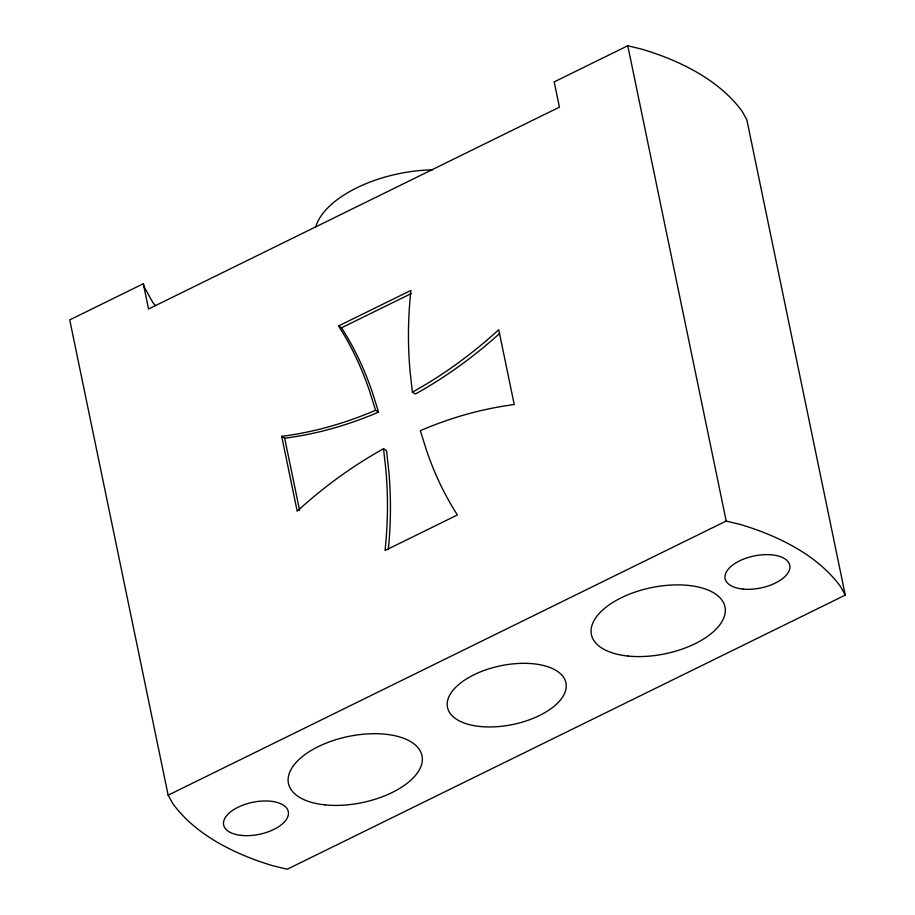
<?xml version="1.0" encoding="UTF-8"?>
<svg xmlns="http://www.w3.org/2000/svg" width="915" height="915" viewBox="0 0 915 915"><rect width="100%" height="100%" fill="white"/><g stroke="black" fill="none" stroke-linecap="round" stroke-linejoin="round"><path stroke-width="1.37" d="M143.312 283.742L69.723 319.895L168.154 795.181L172.729 803.45A357.479 177.121 -11.7 0 0 272.887 865.762L287.219 869.25L845.277 595.105L746.846 119.819L742.271 111.55A357.479 177.121 -11.7 0 0 642.113 49.238L627.782 45.75L554.193 81.904L559.42 107.158L148.539 309.007L143.312 283.742L144.044 286.635L152.919 302.671L155.596 305.633M375.573 410.275A406.981 313.571 -58.1 0 1 281.694 436.352L284.668 438.205A406.981 313.571 -58.1 0 0 378.547 412.127L375.573 410.275L369.969 392.306A406.981 313.571 -58.1 0 0 338.539 325.957L410.892 290.421A406.981 313.571 -58.1 0 0 410.195 372.542L412.391 392.18L415.364 394.033A406.981 313.571 -58.1 0 0 499.693 333.415M338.539 325.957L341.512 327.81L411.327 293.521M168.154 795.181L726.201 521.035L740.532 524.524A357.479 177.121 -11.7 0 1 840.702 586.824L845.277 595.105M281.694 436.352L297.192 511.199A406.981 313.571 -58.1 0 1 383.534 448.739L386.507 450.592L388.703 470.23A406.981 313.571 -58.1 0 1 388.303 549.56M378.547 412.127L372.954 394.159A406.981 313.571 -58.1 0 0 341.512 327.81M627.782 45.75L726.201 521.035M284.668 438.205L299.594 510.284M383.534 448.739L385.73 468.377A406.981 313.571 -58.1 0 1 385.043 550.51L457.386 514.962A406.981 313.571 -58.1 0 1 425.955 448.625L420.362 430.656A406.981 313.571 -58.1 0 1 514.241 404.579L498.732 329.732A406.981 313.571 -58.1 0 1 412.391 392.18M315.698 226.977A95.149 47.145 -11.7 0 1 432.486 169.858M480.009 726.487A60.493 29.978 -11.7 0 0 566.168 684.168A60.493 29.978 -11.7 0 0 473.97 674.767A60.493 29.978 -11.7 0 0 480.009 726.487M628.09 656.066A68.202 33.786 -11.7 0 0 725.206 608.349A68.202 33.786 -11.7 0 0 621.285 597.769A68.202 33.786 -11.7 0 0 628.09 656.066M325.134 804.891A68.202 33.786 -11.7 0 0 422.25 757.185A68.202 33.786 -11.7 0 0 318.317 746.594A68.202 33.786 -11.7 0 0 325.134 804.891M742.889 589.066A32.997 16.344 -11.7 0 0 789.874 565.985A32.997 16.344 -11.7 0 0 739.583 560.861A32.997 16.344 -11.7 0 0 742.889 589.066M241.411 835.418A32.997 16.344 -11.7 0 0 288.408 812.326A32.997 16.344 -11.7 0 0 238.117 807.202A32.997 16.344 -11.7 0 0 241.411 835.418"/></g></svg>
